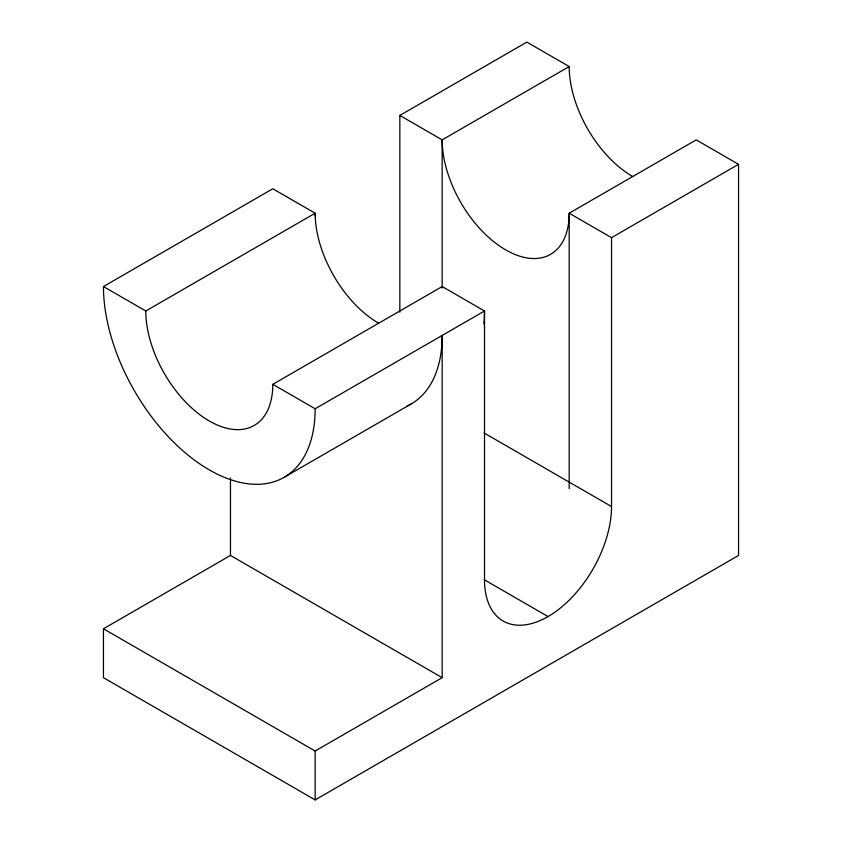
<?xml version="1.0" encoding="UTF-8"?>
<svg xmlns="http://www.w3.org/2000/svg" width="842" height="842" viewBox="0 0 842 842"><rect width="100%" height="100%" fill="white"/><g stroke="black" fill="none" stroke-linecap="round" stroke-linejoin="round"><path stroke-width="1.26" d="M406.686 406.265A149.697 86.431 60 0 0 442.166 335.442L442.166 677.673L230.466 555.446L103.45 628.785L103.45 677.673L315.15 799.9L738.55 555.446L738.55 164.327L611.534 237.665L611.534 506.558A89.82 51.857 -60 0 1 548.026 616.565A89.82 51.857 -60 0 1 484.508 579.896L484.508 310.993L315.15 408.77A149.697 86.431 60 0 1 209.3 469.889A149.697 86.431 60 0 1 103.45 286.554L272.808 188.766L315.15 213.215A89.82 51.857 60 0 0 378.658 323.223M399.834 312.193L399.834 115.438L526.85 42.1L569.192 66.55A89.82 51.857 60 0 0 632.7 176.546M103.45 286.554L145.792 310.993L315.15 213.215L315.15 215.815M569.192 66.55L442.166 139.877L399.834 115.438M145.792 310.993A89.82 51.857 60 0 0 209.3 421A89.82 51.857 60 0 0 272.808 384.331L442.166 286.554L484.508 310.993A149.697 86.431 60 0 1 483.876 323.938M284.143 477.298L411.17 403.971M103.45 628.785L315.15 751.011L442.166 677.673M738.55 164.327L696.208 139.877L569.192 213.215A89.82 51.857 60 0 1 505.684 249.885A89.82 51.857 60 0 1 442.166 139.877L442.166 288.101M611.534 237.665L569.192 213.215L569.192 488.665M484.129 433.009L611.534 506.558M272.808 384.331L315.15 408.77M484.287 579.759L548.026 616.565M315.15 751.011L315.15 799.9M230.466 478.088L230.466 555.446"/></g></svg>
